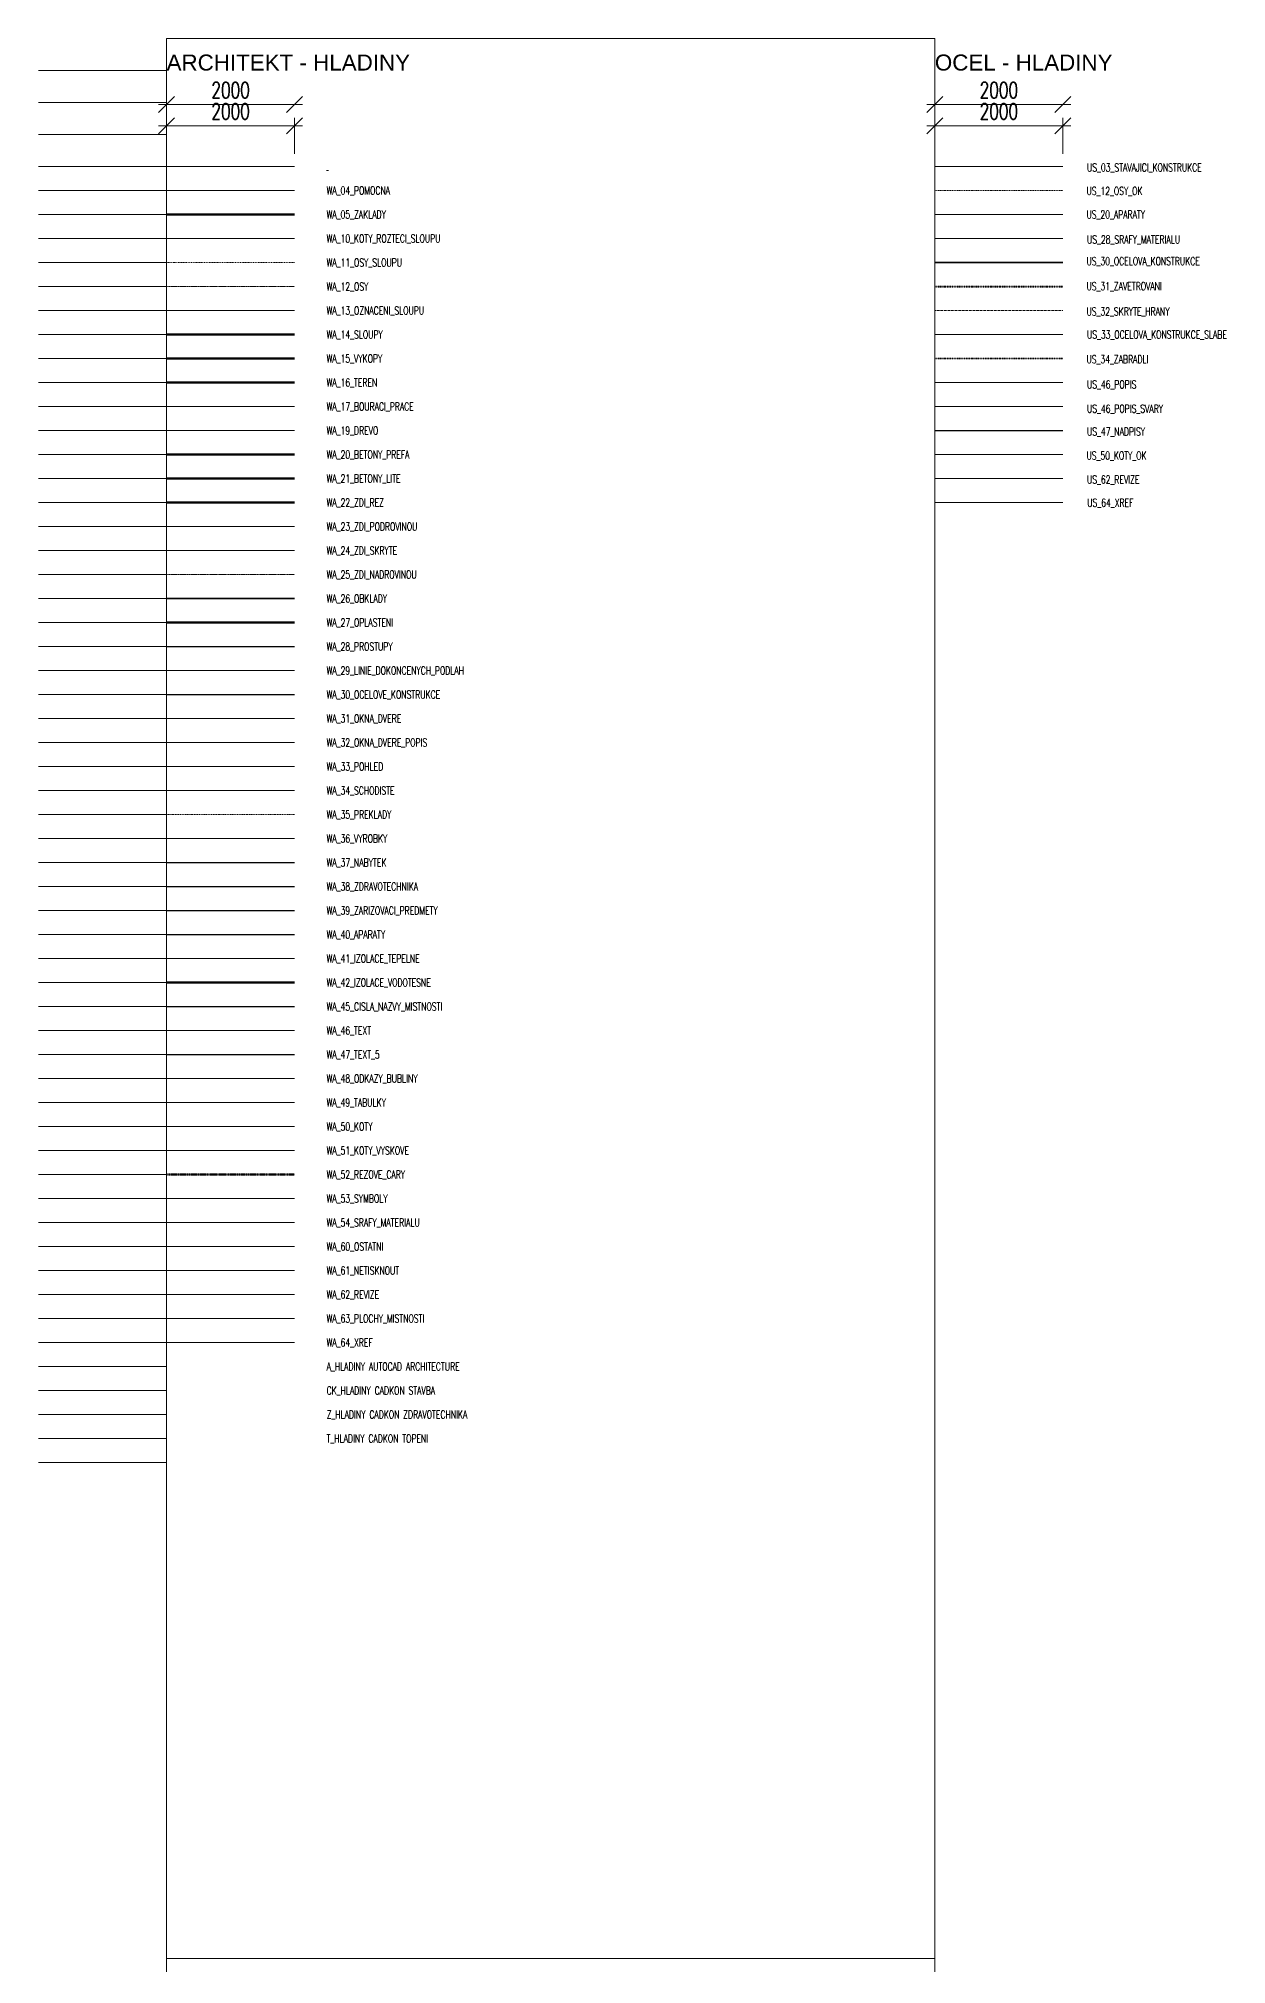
# Model space of a CAD drawing. Header units: millimetres. Extents: x -2000 to 108000, y 0 to 60000.
# Drawn here: x -2000 to 16555, y 29908 to 60000 of the extents above; entities that cross this region are included whole.
import ezdxf
from ezdxf.enums import TextEntityAlignment as Align

# ---------------------------------------------------------------- set-up
doc = ezdxf.new("R2010")
doc.units = ezdxf.units.MM
doc.header["$LTSCALE"] = 0.5
for name, pattern in [('DASHDOT', [25.4, 12.7, -6.35, 0, -6.35]), ('DASHED', [19.05, 12.7, -6.35]), ('ČERCHOVANÁ', [25.4, 12.7, -6.35, 0, -6.35]), ('ČERCHOVANÁ2', [12.7, 6.35, -3.175, 0, -3.175]), ('ČERCHOVANÁX2', [50.8, 25.4, -12.7, 0, -12.7]), ('ČÁRKOVANÁ', [19.05, 12.7, -6.35]), ('ČÁRKOVANÁ2', [9.525, 6.35, -3.175])]:
    doc.linetypes.add(name, pattern=pattern)
for name, color, linetype, lineweight in [('US_03_STAVAJICI_KONSTRUKCE', 251, 'Continuous', 15), ('US_12_OSY_OK', 2, 'ČERCHOVANÁ2', 15), ('US_20_APARATY', 1, 'Continuous', 15), ('US_30_OCELOVA_KONSTRUKCE', 3, 'Continuous', 35), ('US_31_ZAVETROVANI', 1, 'ČERCHOVANÁ2', 40), ('US_32_SKRYTE_HRANY', 2, 'ČÁRKOVANÁ2', 15), ('US_33_OCELOVA_KONSTRUKCE_SLABE', 7, 'Continuous', 15), ('US_34_ZABRADLI', 6, 'ČERCHOVANÁ2', 35), ('US_46_POPIS', 4, 'Continuous', 20), ('US_46_POPIS_SVARY', 150, 'Continuous', 15), ('US_47_NADPISY', 4, 'Continuous', 30), ('US_50_KOTY_OK', 7, 'Continuous', 15), ('US_54_SRAFY_MATERIALU', 6, 'Continuous', 15), ('US_62_REVIZE', 254, 'Continuous', 20), ('US_64_XREF', 7, 'Continuous', 18), ('WA_03_STAVAJICI_STAV', 252, 'Continuous', 20), ('WA_04_POMOCNA', 7, 'Continuous', 20), ('WA_05_ZAKLADY', 7, 'Continuous', 50), ('WA_10_KOTY_ROZTECI_SLOUPU', 7, 'Continuous', 20), ('WA_11_OSY_SLOUPU', 2, 'ČERCHOVANÁX2', 20), ('WA_12_OSY', 2, 'DASHDOT', 13), ('WA_13_OZNACENI_SLOUPU', 11, 'Continuous', 20), ('WA_14_SLOUPY', 2, 'Continuous', 50), ('WA_15_VYKOPY', 7, 'Continuous', 50), ('WA_16_TEREN', 34, 'Continuous', 50), ('WA_17_BOURACI_PRACE', 2, 'Continuous', 20), ('WA_19_DREVO', 32, 'Continuous', 20), ('WA_20_BETONY_PREFA', 150, 'Continuous', 50), ('WA_21_BETONY_LITE', 5, 'Continuous', 50), ('WA_22_ZDI_REZ', 1, 'Continuous', 50), ('WA_23_ZDI_PODROVINOU', 1, 'Continuous', 20), ('WA_24_ZDI_SKRYTE', 1, 'ČÁRKOVANÁ', 20), ('WA_25_ZDI_NADROVINOU', 1, 'ČERCHOVANÁ', 20), ('WA_26_OBKLADY', 7, 'DASHED', 35), ('WA_27_OPLASTENI', 20, 'Continuous', 50), ('WA_28_PROSTUPY', 43, 'Continuous', 25), ('WA_29_LINIE_DOKONCENYCH_PODLAH', 1, 'Continuous', 20), ('WA_30_OCELOVE_KONSTRUKCE', 3, 'Continuous', 30), ('WA_31_OKNA_DVERE', 4, 'Continuous', 20), ('WA_32_OKNA_DVERE_POPIS', 80, 'Continuous', 20), ('WA_33_POHLED', 7, 'Continuous', 20), ('WA_34_SCHODISTE', 3, 'Continuous', 20), ('WA_35_PREKLADY', 2, 'ČERCHOVANÁ2', 20), ('WA_36_VYROBKY', 7, 'Continuous', 20), ('WA_37_NABYTEK', 6, 'Continuous', 25), ('WA_38_ZDRAVOTECHNIKA', 6, 'Continuous', 25), ('WA_39_ZARIZOVACI_PREDMETY', 6, 'Continuous', 25), ('WA_40_APARATY', 6, 'Continuous', 25), ('WA_41_IZOLACE_TEPELNE', 6, 'IZOLACE', 13), ('WA_42_IZOLACE_VODOTESNE', 6, 'ČÁRKOVANÁ', 50), ('WA_45_CISLA_NAZVY_MISTNOSTI', 11, 'Continuous', 30), ('WA_46_TEXT', 4, 'Continuous', 20), ('WA_47_TEXT_5', 2, 'Continuous', 30), ('WA_48_ODKAZY_BUBLINY', 2, 'Continuous', 20), ('WA_49_TABULKY', 2, 'Continuous', 20), ('WA_50_KOTY', 80, 'Continuous', 20), ('WA_51_KOTY_VYSKOVE', 81, 'Continuous', 20), ('WA_52_REZOVE_CARY', 5, 'ČERCHOVANÁ', 70), ('WA_53_SYMBOLY', 7, 'Continuous', 20), ('WA_54_SRAFY_MATERIALU', 6, 'Continuous', 20), ('WA_60_OSTATNI', 6, 'Continuous', 20), ('WA_62_REVIZE', 252, 'Continuous', 20), ('WA_63_PLOCHY_MISTNOSTI', 81, 'Continuous', 18), ('WA_64_XREF', 7, 'Continuous', 18)]:
    doc.layers.add(name, color=color, linetype=linetype, lineweight=lineweight)
doc.layers.add('WA_61_NETISKNOUT', color=30, linetype='Continuous', lineweight=20, plot=False)
doc.styles.add('ARIAL_5.0', font='arial.ttf', dxfattribs={"height": 5})
doc.styles.add('ROMANS_2.5', font='romans.shx', dxfattribs={"width": 0.7, "height": 2.5})
doc.linetypes.add('IZOLACE', pattern='A,0.00254,-2.54,[134,ltypeshp.shx,S=2.54,R=0,X=-2.54,Y=0],-5.08,[134,ltypeshp.shx,S=2.54,R=180,X=2.54,Y=0],-2.54', length=10.16254)
doc.dimstyles.new('2.5_vnejsi_Stavba', dxfattribs={"dimscale": 100, "dimtxt": 2.5, "dimasz": 2.5, "dimexe": 1.25, "dimexo": 2, "dimgap": 1, "dimtad": 1, "dimdec": 0, "dimzin": 0, "dimdsep": 46, "dimtxsty": 'ROMANS_2.5', "dimblk": 'OBLIQUE', "dimcen": 2.5, "dimdle": 1.25, "dimclrd": 256, "dimclre": 256, "dimclrt": 4, "dimaunit": 1, "dimadec": 0, "dimazin": 0, "dimtfac": 1, "dimtdec": 0, "dimtix": 1, "dimtmove": 0, "dimatfit": 3, "dimldrblk": 'OBLIQUE', "dimfxl": 1, "dimtolj": 1, "dimtzin": 0, "dimlwd": -1, "dimlwe": -1, "dimarcsym": 0})
doc.dimstyles.new('2.5_vnitrni_Stavba', dxfattribs={"dimscale": 100, "dimtxt": 2.5, "dimasz": 2.5, "dimexe": 1.25, "dimexo": 2, "dimgap": 1, "dimtad": 1, "dimdec": 0, "dimzin": 0, "dimdsep": 46, "dimtxsty": 'ROMANS_2.5', "dimblk": 'OBLIQUE', "dimcen": 2.5, "dimdle": 1.25, "dimse1": 1, "dimse2": 1, "dimclrd": 256, "dimclre": 256, "dimclrt": 4, "dimaunit": 1, "dimadec": 0, "dimazin": 0, "dimtfac": 1, "dimtdec": 0, "dimtix": 1, "dimtmove": 0, "dimatfit": 3, "dimldrblk": 'OBLIQUE', "dimfxl": 1, "dimtolj": 1, "dimtzin": 0, "dimlwd": -1, "dimlwe": -1, "dimarcsym": 0})

# ---------------------------------------------------------------- blocks, each defined once
blk = doc.blocks.new('_Oblique')
at = {"color": 0, "linetype": 'ByBlock', "lineweight": -2}
blk.add_line((-0.5, -0.5), (0.5, 0.5), dxfattribs=at)
blk = doc.blocks.new('*D8')
at = {"layer": 'Defpoints', "color": 0}
for p in [(2000, 58636), (0, 58000), (2000, 58000)]:
    blk.add_point(p, dxfattribs=at)
at = {"layer": 'WA_50_KOTY'}
for p, q in [((0, 58200), (0, 58761)), ((2000, 58200), (2000, 58761)), ((-125, 58636), (2125, 58636))]:
    blk.add_line(p, q, dxfattribs=at)
at = {"layer": 'WA_50_KOTY', "xscale": 250, "yscale": 250, "zscale": 250, "rotation": 180}
blk.add_blockref('_Oblique', (0, 58636), dxfattribs=at)
at = {"layer": 'WA_50_KOTY', "xscale": 250, "yscale": 250, "zscale": 250}
blk.add_blockref('_Oblique', (2000, 58636), dxfattribs=at)
at = {"layer": 'WA_50_KOTY', "color": 4, "insert": (1000, 58861), "char_height": 250, "attachment_point": 5, "style": 'ROMANS_2.5'}
blk.add_mtext('\\A1;2000', dxfattribs=at)
blk = doc.blocks.new('*D26')
at = {"layer": 'Defpoints', "color": 0}
for p in [(14000, 58636), (12000, 58000), (14000, 58000)]:
    blk.add_point(p, dxfattribs=at)
at = {"layer": 'US_50_KOTY_OK'}
for p, q in [((12000, 58200), (12000, 58761)), ((14000, 58200), (14000, 58761)), ((11875, 58636), (14125, 58636))]:
    blk.add_line(p, q, dxfattribs=at)
at = {"layer": 'US_50_KOTY_OK', "xscale": 250, "yscale": 250, "zscale": 250, "rotation": 180}
blk.add_blockref('_Oblique', (12000, 58636), dxfattribs=at)
at = {"layer": 'US_50_KOTY_OK', "xscale": 250, "yscale": 250, "zscale": 250}
blk.add_blockref('_Oblique', (14000, 58636), dxfattribs=at)
at = {"layer": 'US_50_KOTY_OK', "color": 4, "insert": (13000, 58861), "char_height": 250, "attachment_point": 5, "style": 'ROMANS_2.5'}
blk.add_mtext('\\A1;2000', dxfattribs=at)
blk = doc.blocks.new('*D38')
at = {"layer": 'Defpoints', "color": 0}
for p in [(2000, 58969), (0, 58000), (2000, 58000)]:
    blk.add_point(p, dxfattribs=at)
at = {"layer": 'WA_50_KOTY'}
blk.add_line((-125, 58969), (2125, 58969), dxfattribs=at)
at = {"layer": 'WA_50_KOTY', "xscale": 250, "yscale": 250, "zscale": 250, "rotation": 180}
blk.add_blockref('_Oblique', (0, 58969), dxfattribs=at)
at = {"layer": 'WA_50_KOTY', "xscale": 250, "yscale": 250, "zscale": 250}
blk.add_blockref('_Oblique', (2000, 58969), dxfattribs=at)
at = {"layer": 'WA_50_KOTY', "color": 4, "insert": (1000, 59194), "char_height": 250, "attachment_point": 5, "style": 'ROMANS_2.5'}
blk.add_mtext('\\A1;2000', dxfattribs=at)
blk = doc.blocks.new('*D43')
at = {"layer": 'Defpoints', "color": 0}
for p in [(14000, 58969), (12000, 58000), (14000, 58000)]:
    blk.add_point(p, dxfattribs=at)
at = {"layer": 'US_50_KOTY_OK'}
blk.add_line((11875, 58969), (14125, 58969), dxfattribs=at)
at = {"layer": 'US_50_KOTY_OK', "xscale": 250, "yscale": 250, "zscale": 250, "rotation": 180}
blk.add_blockref('_Oblique', (12000, 58969), dxfattribs=at)
at = {"layer": 'US_50_KOTY_OK', "xscale": 250, "yscale": 250, "zscale": 250}
blk.add_blockref('_Oblique', (14000, 58969), dxfattribs=at)
at = {"layer": 'US_50_KOTY_OK', "color": 4, "insert": (13000, 59194), "char_height": 250, "attachment_point": 5, "style": 'ROMANS_2.5'}
blk.add_mtext('\\A1;2000', dxfattribs=at)

msp = doc.modelspace()

# ---------------------------------------------------------------- linework, layer by layer
at = {"layer": 'US_03_STAVAJICI_KONSTRUKCE'}
msp.add_line((12000, 58000), (14000, 58000), dxfattribs=at)
at = {"layer": 'US_12_OSY_OK'}
msp.add_line((12000, 57625), (14000, 57625), dxfattribs=at)
at = {"layer": 'US_20_APARATY'}
msp.add_line((12000, 57250), (14000, 57250), dxfattribs=at)
at = {"layer": 'US_30_OCELOVA_KONSTRUKCE'}
msp.add_line((12000, 56500), (14000, 56500), dxfattribs=at)
at = {"layer": 'US_31_ZAVETROVANI'}
msp.add_line((12000, 56125), (14000, 56125), dxfattribs=at)
at = {"layer": 'US_32_SKRYTE_HRANY'}
msp.add_line((12000, 55750), (14000, 55750), dxfattribs=at)
at = {"layer": 'US_33_OCELOVA_KONSTRUKCE_SLABE'}
msp.add_line((12000, 55375), (14000, 55375), dxfattribs=at)
at = {"layer": 'US_34_ZABRADLI'}
msp.add_line((12000, 55000), (14000, 55000), dxfattribs=at)
at = {"layer": 'US_46_POPIS'}
msp.add_line((12000, 54625), (14000, 54625), dxfattribs=at)
at = {"layer": 'US_46_POPIS_SVARY'}
msp.add_line((12000, 54250), (14000, 54250), dxfattribs=at)
at = {"layer": 'US_47_NADPISY'}
msp.add_line((12000, 53875), (14000, 53875), dxfattribs=at)
at = {"layer": 'US_50_KOTY_OK'}
msp.add_line((12000, 53500), (14000, 53500), dxfattribs=at)
at = {"layer": 'US_54_SRAFY_MATERIALU'}
msp.add_line((12000, 56875), (14000, 56875), dxfattribs=at)
at = {"layer": 'US_62_REVIZE'}
msp.add_line((12000, 53125), (14000, 53125), dxfattribs=at)
at = {"layer": 'US_64_XREF'}
msp.add_line((12000, 52750), (14000, 52750), dxfattribs=at)
at = {"layer": 'WA_03_STAVAJICI_STAV'}
msp.add_line((0, 58000), (2000, 58000), dxfattribs=at)
at = {"layer": 'WA_04_POMOCNA'}
msp.add_line((0, 57625), (2000, 57625), dxfattribs=at)
at = {"layer": 'WA_05_ZAKLADY'}
msp.add_line((0, 57250), (2000, 57250), dxfattribs=at)
at = {"layer": 'WA_10_KOTY_ROZTECI_SLOUPU'}
msp.add_line((0, 56875), (2000, 56875), dxfattribs=at)
at = {"layer": 'WA_11_OSY_SLOUPU'}
msp.add_line((0, 56500), (2000, 56500), dxfattribs=at)
at = {"layer": 'WA_12_OSY'}
msp.add_line((0, 56125), (2000, 56125), dxfattribs=at)
at = {"layer": 'WA_13_OZNACENI_SLOUPU'}
msp.add_line((0, 55750), (2000, 55750), dxfattribs=at)
at = {"layer": 'WA_14_SLOUPY'}
msp.add_line((0, 55375), (2000, 55375), dxfattribs=at)
at = {"layer": 'WA_15_VYKOPY'}
msp.add_line((0, 55000), (2000, 55000), dxfattribs=at)
at = {"layer": 'WA_16_TEREN'}
msp.add_line((0, 54625), (2000, 54625), dxfattribs=at)
at = {"layer": 'WA_17_BOURACI_PRACE'}
msp.add_line((0, 54250), (2000, 54250), dxfattribs=at)
at = {"layer": 'WA_19_DREVO'}
msp.add_line((0, 53875), (2000, 53875), dxfattribs=at)
at = {"layer": 'WA_20_BETONY_PREFA'}
msp.add_line((0, 53500), (2000, 53500), dxfattribs=at)
at = {"layer": 'WA_21_BETONY_LITE'}
msp.add_line((0, 53125), (2000, 53125), dxfattribs=at)
at = {"layer": 'WA_22_ZDI_REZ'}
msp.add_line((0, 52750), (2000, 52750), dxfattribs=at)
at = {"layer": 'WA_23_ZDI_PODROVINOU'}
msp.add_line((0, 52375), (2000, 52375), dxfattribs=at)
at = {"layer": 'WA_24_ZDI_SKRYTE'}
msp.add_line((0, 52000), (2000, 52000), dxfattribs=at)
at = {"layer": 'WA_25_ZDI_NADROVINOU'}
msp.add_line((0, 51625), (2000, 51625), dxfattribs=at)
at = {"layer": 'WA_26_OBKLADY'}
msp.add_line((0, 51250), (2000, 51250), dxfattribs=at)
at = {"layer": 'WA_27_OPLASTENI'}
msp.add_line((0, 50875), (2000, 50875), dxfattribs=at)
at = {"layer": 'WA_28_PROSTUPY'}
msp.add_line((0, 50500), (2000, 50500), dxfattribs=at)
at = {"layer": 'WA_29_LINIE_DOKONCENYCH_PODLAH'}
msp.add_line((0, 50125), (2000, 50125), dxfattribs=at)
at = {"layer": 'WA_30_OCELOVE_KONSTRUKCE'}
msp.add_line((0, 49750), (2000, 49750), dxfattribs=at)
at = {"layer": 'WA_31_OKNA_DVERE'}
msp.add_line((0, 49375), (2000, 49375), dxfattribs=at)
at = {"layer": 'WA_32_OKNA_DVERE_POPIS'}
msp.add_line((0, 49000), (2000, 49000), dxfattribs=at)
at = {"layer": 'WA_33_POHLED'}
msp.add_line((0, 48625), (2000, 48625), dxfattribs=at)
at = {"layer": 'WA_34_SCHODISTE'}
msp.add_line((0, 48250), (2000, 48250), dxfattribs=at)
at = {"layer": 'WA_35_PREKLADY'}
msp.add_line((0, 47875), (2000, 47875), dxfattribs=at)
at = {"layer": 'WA_36_VYROBKY'}
msp.add_line((0, 47500), (2000, 47500), dxfattribs=at)
at = {"layer": 'WA_37_NABYTEK'}
msp.add_line((0, 47125), (2000, 47125), dxfattribs=at)
at = {"layer": 'WA_38_ZDRAVOTECHNIKA'}
msp.add_line((0, 46750), (2000, 46750), dxfattribs=at)
at = {"layer": 'WA_39_ZARIZOVACI_PREDMETY'}
msp.add_line((0, 46375), (2000, 46375), dxfattribs=at)
at = {"layer": 'WA_40_APARATY'}
msp.add_line((0, 46000), (2000, 46000), dxfattribs=at)
at = {"layer": 'WA_41_IZOLACE_TEPELNE'}
msp.add_line((0, 45625), (2000, 45625), dxfattribs=at)
at = {"layer": 'WA_42_IZOLACE_VODOTESNE'}
msp.add_line((0, 45250), (2000, 45250), dxfattribs=at)
at = {"layer": 'WA_45_CISLA_NAZVY_MISTNOSTI'}
msp.add_line((0, 44875), (2000, 44875), dxfattribs=at)
at = {"layer": 'WA_46_TEXT'}
msp.add_line((0, 44500), (2000, 44500), dxfattribs=at)
at = {"layer": 'WA_47_TEXT_5'}
msp.add_line((0, 44125), (2000, 44125), dxfattribs=at)
at = {"layer": 'WA_48_ODKAZY_BUBLINY'}
msp.add_line((0, 43750), (2000, 43750), dxfattribs=at)
at = {"layer": 'WA_49_TABULKY'}
msp.add_line((0, 43375), (2000, 43375), dxfattribs=at)
at = {"layer": 'WA_50_KOTY'}
msp.add_line((0, 43000), (2000, 43000), dxfattribs=at)
at = {"layer": 'WA_51_KOTY_VYSKOVE'}
msp.add_line((0, 42625), (2000, 42625), dxfattribs=at)
at = {"layer": 'WA_52_REZOVE_CARY'}
msp.add_line((0, 42250), (2000, 42250), dxfattribs=at)
at = {"layer": 'WA_53_SYMBOLY'}
msp.add_line((0, 41875), (2000, 41875), dxfattribs=at)
at = {"layer": 'WA_54_SRAFY_MATERIALU'}
msp.add_line((0, 41500), (2000, 41500), dxfattribs=at)
msp.add_line((0, 41500), (2000, 41500), dxfattribs=at)
at = {"layer": 'WA_60_OSTATNI'}
msp.add_line((0, 41125), (2000, 41125), dxfattribs=at)
at = {"layer": 'WA_61_NETISKNOUT'}
for p, q in [((0, 59500), (-2000, 59500)), ((0, 59000), (-2000, 59000)), ((0, 58500), (-2000, 58500)), ((0, 58000), (-2000, 58000)), ((0, 58000), (-2000, 58000)), ((0, 57625), (-2000, 57625)), ((0, 57250), (-2000, 57250)), ((0, 56875), (-2000, 56875)), ((0, 56500), (-2000, 56500)), ((0, 56125), (-2000, 56125)), ((0, 55750), (-2000, 55750)), ((0, 55375), (-2000, 55375)), ((0, 55000), (-2000, 55000)), ((0, 54625), (-2000, 54625)), ((0, 54250), (-2000, 54250)), ((0, 53875), (-2000, 53875)), ((0, 53500), (-2000, 53500)), ((0, 53125), (-2000, 53125)), ((0, 52750), (-2000, 52750)), ((0, 52375), (-2000, 52375)), ((0, 52000), (-2000, 52000)), ((0, 51625), (-2000, 51625)), ((0, 51250), (-2000, 51250)), ((0, 50875), (-2000, 50875)), ((0, 50500), (-2000, 50500)), ((0, 50125), (-2000, 50125)), ((0, 49750), (-2000, 49750)), ((0, 49375), (-2000, 49375)), ((0, 49000), (-2000, 49000)), ((0, 48625), (-2000, 48625)), ((0, 48250), (-2000, 48250)), ((0, 47875), (-2000, 47875)), ((0, 47500), (-2000, 47500)), ((0, 47125), (-2000, 47125)), ((0, 46750), (-2000, 46750)), ((0, 46375), (-2000, 46375)), ((0, 46000), (-2000, 46000)), ((0, 45625), (-2000, 45625)), ((0, 45250), (-2000, 45250)), ((0, 44875), (-2000, 44875)), ((0, 44500), (-2000, 44500)), ((0, 44125), (-2000, 44125)), ((0, 43750), (-2000, 43750)), ((0, 43375), (-2000, 43375)), ((0, 43000), (-2000, 43000)), ((0, 42625), (-2000, 42625)), ((0, 42250), (-2000, 42250)), ((0, 41875), (-2000, 41875)), ((0, 41500), (-2000, 41500)), ((0, 41125), (-2000, 41125)), ((0, 40750), (-2000, 40750)), ((0, 40750), (2000, 40750)), ((0, 40375), (-2000, 40375)), ((0, 40000), (-2000, 40000)), ((0, 39625), (-2000, 39625)), ((0, 39250), (-2000, 39250)), ((0, 38875), (-2000, 38875)), ((0, 38500), (-2000, 38500)), ((0, 38125), (-2000, 38125)), ((0, 37750), (-2000, 37750)), ((12000, 30000), (0, 30000))]:
    msp.add_line(p, q, dxfattribs=at)
msp.add_lwpolyline([(0, 0), (12000, 0), (12000, 60000), (0, 60000)], close=True, dxfattribs=at)
at = {"layer": 'WA_62_REVIZE'}
msp.add_line((0, 40375), (2000, 40375), dxfattribs=at)
at = {"layer": 'WA_63_PLOCHY_MISTNOSTI'}
msp.add_line((0, 40000), (2000, 40000), dxfattribs=at)
at = {"layer": 'WA_64_XREF'}
msp.add_line((0, 39625), (2000, 39625), dxfattribs=at)

# ---------------------------------------------------------------- texts
at = {"layer": 'US_46_POPIS', "style": 'ROMANS_2.5', "width": 0.7}
for s, p in [('US_03_STAVAJICI_KONSTRUKCE', (14375.9, 57884.9)), ('US_12_OSY_OK', (14368.7, 57517.8)), ('US_28_SRAFY_MATERIALU', (14375.9, 56759.5)), ('US_30_OCELOVA_KONSTRUKCE', (14368.7, 56421)), ('US_31_ZAVETROVANI', (14368.7, 56029)), ('US_32_SKRYTE_HRANY', (14368.7, 55634.6)), ('US_33_OCELOVA_KONSTRUKCE_SLABE', (14375.9, 55274)), ('US_34_ZABRADLI', (14368.7, 54887.4)), ('US_46_POPIS', (14375.9, 54494.9)), ('US_46_POPIS_SVARY', (14375.9, 54116.1)), ('US_47_NADPISY', (14375.9, 53758.7)), ('US_50_KOTY_OK', (14368.7, 53383.6)), ('US_62_REVIZE', (14375.9, 53008.2))]:
    msp.add_text(s, height=125, dxfattribs=at).set_placement(p, align=Align.BOTTOM_LEFT)
for s, p in [('US_20_APARATY', (14368.7, 57187.5)), ('US_64_XREF', (14380.7, 52684.1))]:
    msp.add_text(s, height=125, dxfattribs=at).set_placement(p)
at = {"layer": 'US_47_NADPISY', "style": 'ARIAL_5.0'}
msp.add_text('OCEL - HLADINY', height=250, dxfattribs=at).set_placement((12000, 59500))
at = {"layer": 'WA_46_TEXT', "style": 'ROMANS_2.5', "width": 0.7}
for s, height, p in [('WA_03_STAVAJICI_STAV', 2.5, (2500, 57937.5)), ('WA_04_POMOCNA', 125, (2500, 57562.5)), ('WA_05_ZAKLADY', 125, (2500, 57187.5)), ('WA_10_KOTY_ROZTECI_SLOUPU', 125, (2500, 56812.5)), ('WA_11_OSY_SLOUPU', 125, (2500, 56437.5)), ('WA_12_OSY', 125, (2500, 56062.5)), ('WA_13_OZNACENI_SLOUPU', 125, (2500, 55687.5)), ('WA_14_SLOUPY', 125, (2500, 55312.5)), ('WA_15_VYKOPY', 125, (2500, 54937.5)), ('WA_16_TEREN', 125, (2500, 54562.5)), ('WA_17_BOURACI_PRACE', 125, (2500, 54187.5)), ('WA_19_DREVO', 125, (2500, 53812.5)), ('WA_20_BETONY_PREFA', 125, (2500, 53437.5)), ('WA_21_BETONY_LITE', 125, (2500, 53062.5)), ('WA_22_ZDI_REZ', 125, (2500, 52687.5)), ('WA_23_ZDI_PODROVINOU', 125, (2500, 52312.5)), ('WA_24_ZDI_SKRYTE', 125, (2500, 51937.5)), ('WA_25_ZDI_NADROVINOU', 125, (2500, 51562.5)), ('WA_26_OBKLADY', 125, (2500, 51187.5)), ('WA_27_OPLASTENI', 125, (2500, 50812.5)), ('WA_28_PROSTUPY', 125, (2500, 50437.5)), ('WA_29_LINIE_DOKONCENYCH_PODLAH', 125, (2500, 50062.5)), ('WA_30_OCELOVE_KONSTRUKCE', 125, (2500, 49687.5)), ('WA_31_OKNA_DVERE', 125, (2500, 49312.5)), ('WA_32_OKNA_DVERE_POPIS', 125, (2500, 48937.5)), ('WA_33_POHLED', 125, (2500, 48562.5)), ('WA_34_SCHODISTE', 125, (2500, 48187.5)), ('WA_35_PREKLADY', 125, (2500, 47812.5)), ('WA_36_VYROBKY', 125, (2500, 47437.5)), ('WA_37_NABYTEK', 125, (2500, 47062.5)), ('WA_38_ZDRAVOTECHNIKA', 125, (2500, 46687.5)), ('WA_39_ZARIZOVACI_PREDMETY', 125, (2500, 46312.5)), ('WA_40_APARATY', 125, (2500, 45937.5)), ('WA_41_IZOLACE_TEPELNE', 125, (2500, 45562.5)), ('WA_42_IZOLACE_VODOTESNE', 125, (2500, 45187.5)), ('WA_45_CISLA_NAZVY_MISTNOSTI', 125, (2500, 44812.5)), ('WA_46_TEXT', 125, (2500, 44437.5)), ('WA_47_TEXT_5', 125, (2500, 44062.5)), ('WA_48_ODKAZY_BUBLINY', 125, (2500, 43687.5)), ('WA_49_TABULKY', 125, (2500, 43312.5)), ('WA_50_KOTY', 125, (2500, 42937.5)), ('WA_51_KOTY_VYSKOVE', 125, (2500, 42562.5)), ('WA_52_REZOVE_CARY', 125, (2500, 42187.5)), ('WA_53_SYMBOLY', 125, (2500, 41812.5)), ('WA_54_SRAFY_MATERIALU', 125, (2500, 41437.5)), ('WA_60_OSTATNI', 125, (2500, 41062.5)), ('WA_61_NETISKNOUT', 125, (2500, 40687.5)), ('WA_62_REVIZE', 125, (2500, 40312.5)), ('WA_63_PLOCHY_MISTNOSTI', 125, (2500, 39937.5)), ('WA_64_XREF', 125, (2500, 39562.5)), ('A_HLADINY AUTOCAD ARCHITECTURE', 125, (2500, 39187.5)), ('CK_HLADINY CADKON STAVBA', 125, (2500, 38812.5)), ('Z_HLADINY CADKON ZDRAVOTECHNIKA', 125, (2500, 38437.5)), ('T_HLADINY CADKON TOPENI', 125, (2500, 38062.5))]:
    msp.add_text(s, height=height, dxfattribs=at).set_placement(p)
at = {"layer": 'WA_47_TEXT_5', "style": 'ARIAL_5.0'}
msp.add_text('ARCHITEKT - HLADINY', height=250, dxfattribs=at).set_placement((0, 59500))

# ---------------------------------------------------------------- dimensions: what is measured, and where the dimension line sits
at = {"layer": 'US_50_KOTY_OK'}
for base, dimstyle, picture, middle in [((14000, 58968.6), '2.5_vnitrni_Stavba', '*D43', (13000, 59193.6)), ((14000, 58635.6), '2.5_vnejsi_Stavba', '*D26', (13000, 58860.6))]:
    dim = msp.add_linear_dim(base=base, p1=(12000, 58000), p2=(14000, 58000), dimstyle=dimstyle, dxfattribs=at)
    dim.commit()
    dim.dimension.update_dxf_attribs({"geometry": picture, "text_midpoint": middle})
at = {"layer": 'WA_50_KOTY'}
for base, dimstyle, picture, middle in [((2000, 58968.6), '2.5_vnitrni_Stavba', '*D38', (1000, 59193.6)), ((2000, 58635.6), '2.5_vnejsi_Stavba', '*D8', (1000, 58860.6))]:
    dim = msp.add_linear_dim(base=base, p1=(0, 58000), p2=(2000, 58000), dimstyle=dimstyle, dxfattribs=at)
    dim.commit()
    dim.dimension.update_dxf_attribs({"geometry": picture, "text_midpoint": middle})

doc.saveas('drawing.dxf')
